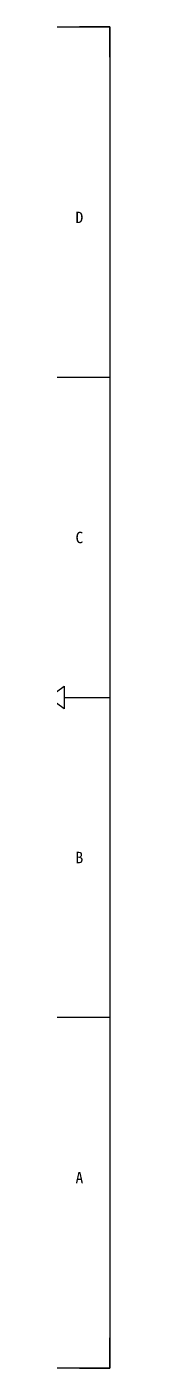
# Model space of a CAD drawing. Header units: millimetres. Extents: x -13830 to 10007, y -16942 to 55335.
# Drawn here: x 6441 to 6471, y 17546 to 18432 of the extents above; entities that cross this region are included whole.
import ezdxf
from ezdxf.enums import TextEntityAlignment as Align

# ---------------------------------------------------------------- set-up
doc = ezdxf.new("R2010")
doc.units = ezdxf.units.MM
doc.linetypes.add('DOT', pattern=[0.25, 0, -0.25])
doc.layers.add('print', color=30, linetype='Continuous')
doc.styles.add('Dartop', font='')
doc.styles.get('Dartop').set_extended_font_data('FangSong_GB2312')

msp = doc.modelspace()

# ---------------------------------------------------------------- linework, layer by layer
at = {"color": 0, "linetype": 'DOT'}
for p, q in [((5191.213, 18432.062), (6450.799, 18432.062)), ((6470.943, 18411.918), (6470.943, 17565.869)), ((6450.799, 17545.725), (5191.213, 17545.725))]:
    msp.add_line(p, q, dxfattribs=at)
at = {"color": 0}
for p, q in [((6470.943, 18432.062), (6450.799, 18432.062)), ((6470.943, 18411.918), (6470.943, 18432.062)), ((6470.943, 18200.406), (6430.655, 18200.406)), ((6440.727, 17988.894), (6470.943, 17988.894)), ((6470.943, 17777.381), (6430.655, 17777.381)), ((6470.943, 17545.725), (6470.943, 17565.869)), ((6450.799, 17545.725), (6470.943, 17545.725))]:
    msp.add_line(p, q, dxfattribs=at)
msp.add_lwpolyline([(6430.655, 17988.894), (6440.727, 17996.448), (6440.727, 17981.34), (6430.655, 17988.894)], close=True, dxfattribs=at)
at = {"layer": 'print'}
msp.add_lwpolyline([(5191.213, 18432.062), (6470.943, 18432.062), (6470.943, 17545.725), (5191.213, 17545.725)], close=True, dxfattribs=at)

# ---------------------------------------------------------------- texts
at = {"color": 0, "style": 'Dartop'}
for s, p in [('D', (6450.799, 18306.162)), ('C', (6450.799, 18094.65)), ('B', (6450.799, 17883.137)), ('A', (6450.799, 17671.625))]:
    msp.add_text(s, height=7.554, dxfattribs=at).set_placement(p, align=Align.MIDDLE_CENTER)

doc.saveas('drawing.dxf')
